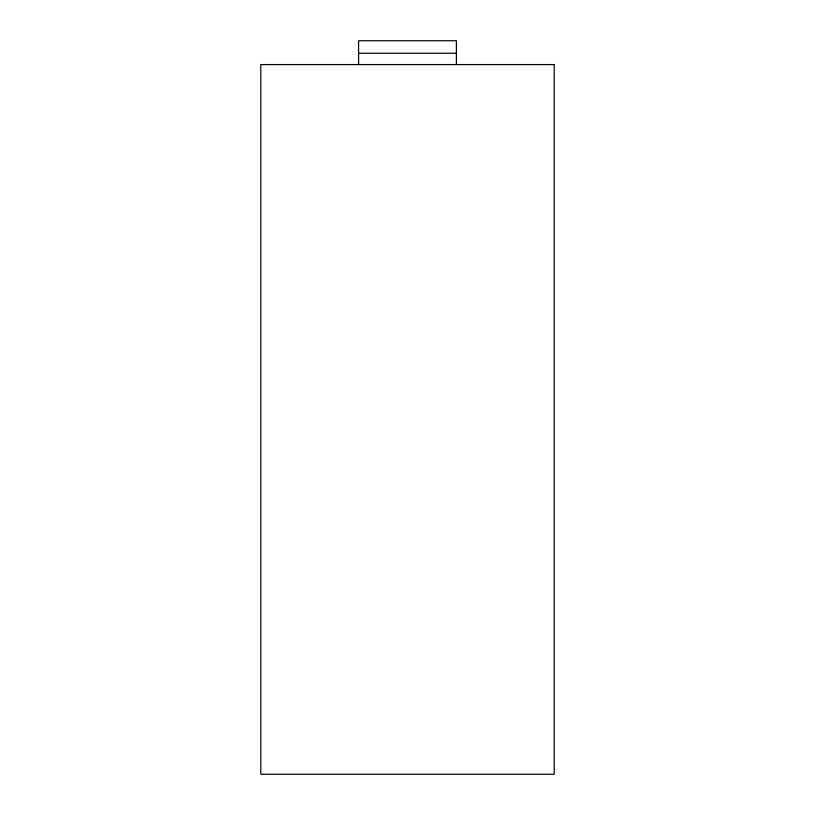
<?xml version="1.0" encoding="UTF-8"?>
<svg xmlns="http://www.w3.org/2000/svg" width="815" height="815" viewBox="0 0 815 815"><rect width="100%" height="100%" fill="white"/><g stroke="black" fill="none" stroke-linecap="round" stroke-linejoin="round"><path stroke-width="1.22" d="M358.6 53.25L456.4 53.25M456.4 64.568L456.4 40.75L358.6 40.75L358.6 64.568M554.2 64.568L260.8 64.568L260.8 774.25L554.2 774.25L554.2 64.568"/></g></svg>
